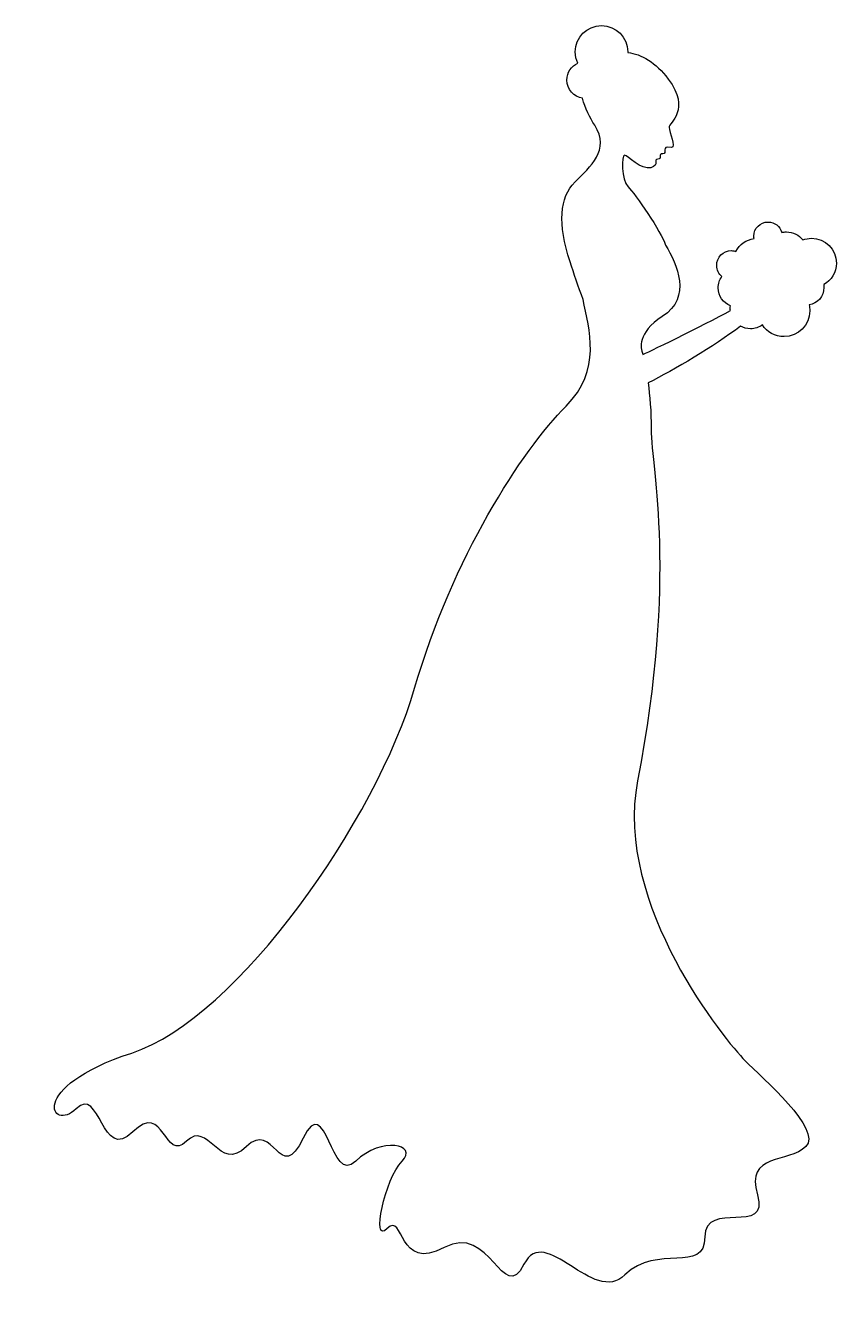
# Model space of a CAD drawing. Header units: centimetres. Extents: x -5.8 to 5.4, y -9.1 to 8.7.
import ezdxf

# ---------------------------------------------------------------- set-up
doc = ezdxf.new("R2010")
doc.units = ezdxf.units.CM
doc.header["$MEASUREMENT"] = 0
doc.layers.add('Layer 1', color=7, linetype='Continuous')

msp = doc.modelspace()

# ---------------------------------------------------------------- linework, layer by layer
at = {"layer": 'Layer 1'}
msp.add_open_spline([(5.42359, 5.42184), (5.42359, 5.61144), (5.27016, 5.76487), (5.08056, 5.76487), (5.08056, 5.76487), (5.03682, 5.76487), (4.99476, 5.75669), (4.95687, 5.74153), (4.95687, 5.74153), (4.90557, 5.80921), (4.82386, 5.85297), (4.73166, 5.85297), (4.73166, 5.85297), (4.70893, 5.85297), (4.68679, 5.85003), (4.66517, 5.84479), (4.66517, 5.84479), (4.64358, 5.9288), (4.56653, 5.99063), (4.47557, 5.99063), (4.47557, 5.99063), (4.36704, 5.99063), (4.27896, 5.90313), (4.27896, 5.79463), (4.27896, 5.79463), (4.27896, 5.78352), (4.2801, 5.77188), (4.28184, 5.76137), (4.28184, 5.76137), (4.17161, 5.74737), (4.07824, 5.67853), (4.03043, 5.58283), (4.03043, 5.58283), (4.01053, 5.58984), (3.98958, 5.59333), (3.96741, 5.59333), (3.96741, 5.59333), (3.85422, 5.59275), (3.76323, 5.50176), (3.76323, 5.38854), (3.76323, 5.38854), (3.76323, 5.32612), (3.7912, 5.27069), (3.83496, 5.23339), (3.83496, 5.23339), (3.80173, 5.18902), (3.78305, 5.13536), (3.78305, 5.07647), (3.78305, 5.07647), (3.78305, 4.96328), (3.85364, 4.867), (3.95283, 4.82853), (3.95283, 4.82853), (3.95108, 4.8157), (3.94987, 4.80287), (3.94987, 4.78942), (3.94987, 4.78942), (3.94987, 4.78005), (3.95175, 4.77127), (3.95262, 4.76217), (3.95262, 4.76217), (3.58948, 4.5608), (2.74054, 4.1518), (2.74054, 4.1518), (2.74054, 4.1518), (2.74054, 4.1518), (2.73707, 4.1582), (2.73239, 4.1699), (2.73239, 4.1699), (2.70789, 4.23232), (2.65712, 4.45168), (3.0083, 4.67978), (3.0083, 4.67978), (3.42367, 4.94931), (3.21251, 5.40143), (3.05439, 5.67096), (3.05439, 5.67096), (2.9966, 5.85299), (2.63032, 6.38444), (2.53517, 6.47953), (2.53517, 6.47953), (2.4395, 6.5752), (2.4436, 6.91824), (2.485, 6.91824), (2.485, 6.91824), (2.5264, 6.91824), (2.71715, 6.70297), (2.84962, 6.74438), (2.84962, 6.74438), (2.98202, 6.78579), (2.87645, 6.86164), (2.94585, 6.86164), (2.94585, 6.86164), (3.0153, 6.86164), (2.93889, 6.93805), (3.0153, 6.93805), (3.0153, 6.93805), (3.09169, 6.93805), (2.97503, 7.05124), (3.13545, 7.02557), (3.13545, 7.02557), (3.20141, 7.02557), (3.1028, 7.23737), (3.1028, 7.30269), (3.1028, 7.30269), (3.1028, 7.36862), (3.40908, 7.54711), (3.09169, 7.97418), (3.09169, 7.97418), (2.91966, 8.20635), (2.71894, 8.31838), (2.52993, 8.34288), (2.52993, 8.34288), (2.53054, 8.34521), (2.53054, 8.34812), (2.53054, 8.35047), (2.53054, 8.35047), (2.53058, 8.5517), (2.36717, 8.71503), (2.16596, 8.71503), (2.16596, 8.71503), (1.96469, 8.71503), (1.80136, 8.5517), (1.80136, 8.35041), (1.80136, 8.35041), (1.80136, 8.2944), (1.81417, 8.24132), (1.83692, 8.19407), (1.83692, 8.19407), (1.74765, 8.15438), (1.68526, 8.06456), (1.68526, 7.96013), (1.68526, 7.96013), (1.68526, 7.8312), (1.78035, 7.72444), (1.90404, 7.70637), (1.90404, 7.70637), (1.935, 7.56929), (2.00437, 7.43742), (2.07147, 7.33243), (2.07147, 7.33243), (2.29142, 6.98762), (2.01316, 6.7613), (1.79784, 6.54601), (1.79784, 6.54601), (1.5826, 6.33074), (1.55694, 5.96848), (1.7296, 5.43876), (1.7296, 5.43876), (1.78326, 5.27422), (1.84512, 5.09456), (1.91042, 4.91428), (1.91042, 4.91428), (1.99331, 4.50124), (2.17357, 3.93654), (1.67359, 3.43656), (1.67359, 3.43656), (1.06105, 2.82402), (0.09847, 1.3323), (-0.42659, -0.47618), (-0.42659, -0.47618), (-0.95163, -2.28469), (-2.87679, -5.05577), (-4.34986, -5.53705), (-4.34986, -5.53705), (-5.82293, -6.01833), (-5.45831, -6.6455), (-5.12284, -6.31003), (-5.12284, -6.31003), (-4.7874, -5.97459), (-4.77282, -7.06843), (-4.33525, -6.63089), (-4.33525, -6.63089), (-3.89771, -6.19337), (-3.89771, -7.06843), (-3.59145, -6.76218), (-3.59145, -6.76218), (-3.28517, -6.4559), (-3.13933, -7.2143), (-2.76013, -6.8351), (-2.76013, -6.8351), (-2.38093, -6.4559), (-2.29343, -7.3893), (-1.97254, -6.71842), (-1.97254, -6.71842), (-1.65168, -6.04754), (-1.59334, -7.3893), (-1.2433, -7.03928), (-1.2433, -7.03928), (-0.89326, -6.68926), (-0.36822, -6.80594), (-0.60158, -7.03928), (-0.60158, -7.03928), (-0.83494, -7.27264), (-1.03912, -8.20607), (-0.80576, -7.9727), (-0.80576, -7.9727), (-0.5724, -7.73934), (-0.65992, -8.58524), (-0.01817, -8.23522), (-0.01817, -8.23522), (0.62355, -7.8852), (0.79857, -9.05196), (1.09028, -8.46856), (1.09028, -8.46856), (1.38196, -7.88518), (2.05286, -9.05197), (2.4904, -8.61442), (2.4904, -8.61442), (2.92794, -8.17687), (3.59885, -8.61442), (3.59885, -8.08935), (3.59885, -8.08935), (3.59885, -7.56431), (4.50312, -8.08935), (4.32809, -7.50597), (4.32809, -7.50597), (4.15309, -6.92259), (4.76563, -7.06843), (4.99897, -6.83509), (4.99897, -6.83509), (5.23233, -6.60173), (4.40099, -5.88709), (4.15307, -5.63915), (4.15307, -5.63915), (3.90513, -5.39121), (2.33112, -3.48351), (2.66542, -1.75964), (2.66542, -1.75964), (3.21962, 1.09894), (2.85502, 2.53526), (2.85502, 3.11864), (2.85502, 3.11864), (2.85502, 3.36309), (2.83518, 3.58359), (2.81126, 3.75745), (2.81126, 3.75745), (3.17302, 3.93872), (3.72137, 4.26378), (4.09552, 4.54514), (4.09552, 4.54514), (4.1359, 4.52273), (4.18172, 4.50887), (4.23122, 4.50887), (4.23122, 4.50887), (4.29308, 4.50887), (4.35081, 4.52871), (4.39751, 4.56311), (4.39751, 4.56311), (4.46109, 4.46511), (4.5719, 4.40095), (4.69734, 4.40095), (4.69734, 4.40095), (4.89512, 4.40095), (5.05553, 4.56078), (5.05553, 4.75856), (5.05553, 4.75856), (5.05553, 4.78716), (5.05204, 4.81515), (5.04505, 4.8414), (5.04505, 4.8414), (5.16173, 4.85892), (5.251, 4.95925), (5.251, 5.08061), (5.251, 5.08061), (5.251, 5.09519), (5.24978, 5.10921), (5.24745, 5.12263), (5.24745, 5.12263), (5.35236, 5.18091), (5.42359, 5.29291), (5.42359, 5.42184)], degree=3, knots=[0, 0, 0, 0, 0.01449275, 0.01449275, 0.01449275, 0.01449275, 0.02898551, 0.02898551, 0.02898551, 0.02898551, 0.04347826, 0.04347826, 0.04347826, 0.04347826, 0.05797101, 0.05797101, 0.05797101, 0.05797101, 0.07246377, 0.07246377, 0.07246377, 0.07246377, 0.08695652, 0.08695652, 0.08695652, 0.08695652, 0.10144928, 0.10144928, 0.10144928, 0.10144928, 0.11594203, 0.11594203, 0.11594203, 0.11594203, 0.13043478, 0.13043478, 0.13043478, 0.13043478, 0.14492754, 0.14492754, 0.14492754, 0.14492754, 0.15942029, 0.15942029, 0.15942029, 0.15942029, 0.17391304, 0.17391304, 0.17391304, 0.17391304, 0.1884058, 0.1884058, 0.1884058, 0.1884058, 0.20289855, 0.20289855, 0.20289855, 0.20289855, 0.2173913, 0.2173913, 0.2173913, 0.2173913, 0.23188406, 0.23188406, 0.23188406, 0.23188406, 0.24637681, 0.24637681, 0.24637681, 0.24637681, 0.26086957, 0.26086957, 0.26086957, 0.26086957, 0.27536232, 0.27536232, 0.27536232, 0.27536232, 0.28985507, 0.28985507, 0.28985507, 0.28985507, 0.30434783, 0.30434783, 0.30434783, 0.30434783, 0.31884058, 0.31884058, 0.31884058, 0.31884058, 0.33333333, 0.33333333, 0.33333333, 0.33333333, 0.34782609, 0.34782609, 0.34782609, 0.34782609, 0.36231884, 0.36231884, 0.36231884, 0.36231884, 0.37681159, 0.37681159, 0.37681159, 0.37681159, 0.39130435, 0.39130435, 0.39130435, 0.39130435, 0.4057971, 0.4057971, 0.4057971, 0.4057971, 0.42028986, 0.42028986, 0.42028986, 0.42028986, 0.43478261, 0.43478261, 0.43478261, 0.43478261, 0.44927536, 0.44927536, 0.44927536, 0.44927536, 0.46376812, 0.46376812, 0.46376812, 0.46376812, 0.47826087, 0.47826087, 0.47826087, 0.47826087, 0.49275362, 0.49275362, 0.49275362, 0.49275362, 0.50724638, 0.50724638, 0.50724638, 0.50724638, 0.52173913, 0.52173913, 0.52173913, 0.52173913, 0.53623188, 0.53623188, 0.53623188, 0.53623188, 0.55072464, 0.55072464, 0.55072464, 0.55072464, 0.56521739, 0.56521739, 0.56521739, 0.56521739, 0.57971014, 0.57971014, 0.57971014, 0.57971014, 0.5942029, 0.5942029, 0.5942029, 0.5942029, 0.60869565, 0.60869565, 0.60869565, 0.60869565, 0.62318841, 0.62318841, 0.62318841, 0.62318841, 0.63768116, 0.63768116, 0.63768116, 0.63768116, 0.65217391, 0.65217391, 0.65217391, 0.65217391, 0.66666667, 0.66666667, 0.66666667, 0.66666667, 0.68115942, 0.68115942, 0.68115942, 0.68115942, 0.69565217, 0.69565217, 0.69565217, 0.69565217, 0.71014493, 0.71014493, 0.71014493, 0.71014493, 0.72463768, 0.72463768, 0.72463768, 0.72463768, 0.73913043, 0.73913043, 0.73913043, 0.73913043, 0.75362319, 0.75362319, 0.75362319, 0.75362319, 0.76811594, 0.76811594, 0.76811594, 0.76811594, 0.7826087, 0.7826087, 0.7826087, 0.7826087, 0.79710145, 0.79710145, 0.79710145, 0.79710145, 0.8115942, 0.8115942, 0.8115942, 0.8115942, 0.82608696, 0.82608696, 0.82608696, 0.82608696, 0.84057971, 0.84057971, 0.84057971, 0.84057971, 0.85507246, 0.85507246, 0.85507246, 0.85507246, 0.86956522, 0.86956522, 0.86956522, 0.86956522, 0.88405797, 0.88405797, 0.88405797, 0.88405797, 0.89855072, 0.89855072, 0.89855072, 0.89855072, 0.91304348, 0.91304348, 0.91304348, 0.91304348, 0.92753623, 0.92753623, 0.92753623, 0.92753623, 0.94202899, 0.94202899, 0.94202899, 0.94202899, 0.95652174, 0.95652174, 0.95652174, 0.95652174, 0.97101449, 0.97101449, 0.97101449, 0.97101449, 1, 1, 1, 1], dxfattribs=at)

doc.saveas('drawing.dxf')
